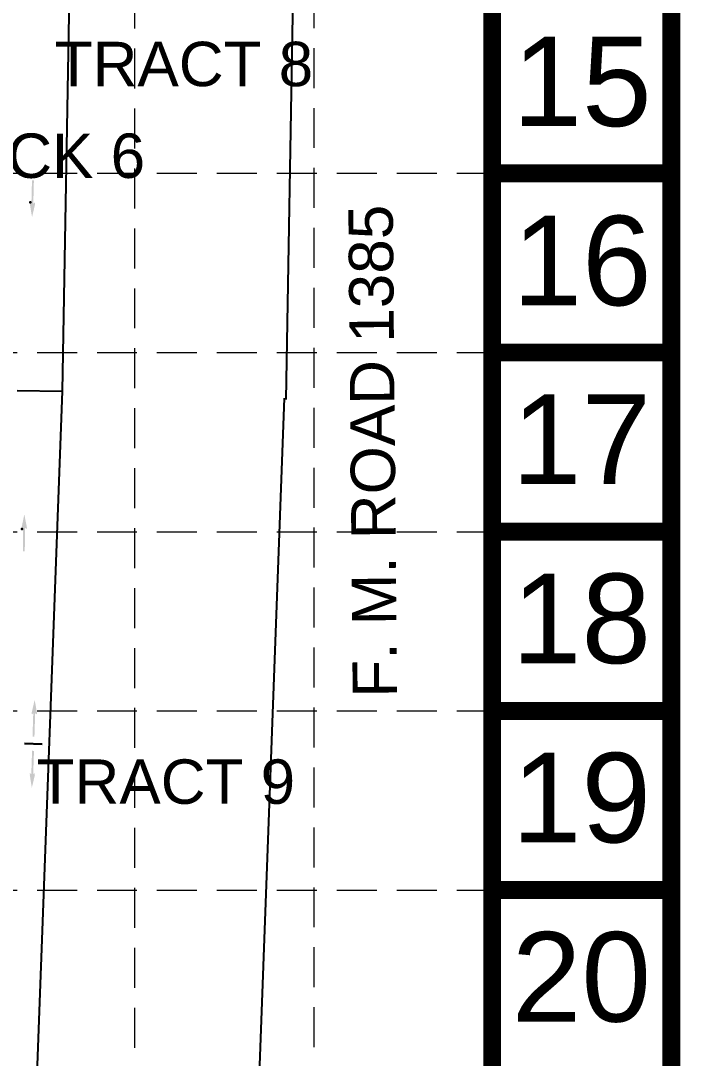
# Model space of a CAD drawing. Header units: feet. Extents: x 10084 to 13321, y 3329 to 8503.
# Drawn here: x 13023.9 to 13321, y 6808.9 to 7276.2 of the extents above; entities that cross this region are included whole.
import ezdxf
from ezdxf.enums import TextEntityAlignment as Align

# ---------------------------------------------------------------- set-up
doc = ezdxf.new("R2010")
doc.units = ezdxf.units.FT
doc.header["$LTSCALE"] = 40
doc.header["$MEASUREMENT"] = 0
for name, pattern in [('( Dashdot )', [1.001, 0.5, -0.25, 0.001, -0.25]), ('DASHED', [0.75, 0.5, -0.25]), ('HIDDEN', [0.375, 0.25, -0.125])]:
    doc.linetypes.add(name, pattern=pattern)
for name, color, linetype in [('BASE', 7, 'Continuous'), ('flow arrow', 4, 'Continuous'), ('GRID', 254, 'DASHED'), ('Level 18', 7, 'Continuous'), ('LOT', 7, 'Continuous'), ('NAME', 6, 'Continuous'), ('ROW', 3, '( Dashdot )')]:
    doc.layers.add(name, color=color, linetype=linetype)
doc.styles.get("Standard").update_dxf_attribs({"font": 'ARIAL.TTF'})

msp = doc.modelspace()

# ---------------------------------------------------------------- hatches: boundary and pattern name
at = {"layer": 'flow arrow', "linetype": 'Continuous', "lineweight": 30}
h = msp.add_hatch(color=7, dxfattribs=at)
edge = h.paths.add_edge_path()
edge.add_line((13028.99, 6963.86), (13029.51, 6964.38))
edge.add_line((13029.51, 6964.38), (13029.18, 6953.8))
edge.add_line((13029.18, 6953.8), (13030.04, 6953.78))
edge.add_line((13030.04, 6953.78), (13030.37, 6964.35))
edge.add_line((13030.37, 6964.35), (13030.96, 6963.79))
edge.add_line((13030.96, 6963.79), (13030.96, 6963.79))
edge.add_ellipse((13031.02, 6964.33), major_axis=(-0.017, -0.56), ratio=0.285714, start_angle=345.5033, end_angle=485.8315)
edge.add_line((13031.16, 6964.65), (13031.15, 6964.65))
edge.add_line((13031.15, 6964.65), (13030.15, 6970.41))
edge.add_line((13030.15, 6970.41), (13028.84, 6964.72))
edge.add_line((13028.84, 6964.72), (13028.84, 6964.72))
edge.add_ellipse((13028.96, 6964.39), major_axis=(-0.017, -0.56), ratio=0.285714, start_angle=235.2731, end_angle=377.1827)
edge.add_line((13028.99, 6963.86), (13028.99, 6963.86))
edge.add_line((13028.99, 6963.86), (13028.99, 6963.86))
edge.add_line((13028.99, 6963.86), (13028.99, 6963.86))
h = msp.add_hatch(color=7, dxfattribs=at)
edge = h.paths.add_edge_path()
edge.add_line((13028.14, 6937.38), (13028.62, 6936.83))
edge.add_line((13028.62, 6936.83), (13028.98, 6947.41))
edge.add_line((13028.98, 6947.41), (13029.84, 6947.38))
edge.add_line((13029.84, 6947.38), (13029.48, 6936.8))
edge.add_line((13029.48, 6936.8), (13030.1, 6937.33))
edge.add_line((13030.1, 6937.33), (13030.11, 6937.33))
edge.add_ellipse((13030.13, 6936.79), major_axis=(0.019, 0.56), ratio=0.285714, start_angle=-125.8315, end_angle=14.4967, ccw=False)
edge.add_line((13030.25, 6936.46), (13030.24, 6936.46))
edge.add_line((13030.24, 6936.46), (13028.87, 6930.77))
edge.add_line((13028.87, 6930.77), (13027.93, 6936.54))
edge.add_line((13027.93, 6936.54), (13027.93, 6936.54))
edge.add_ellipse((13028.07, 6936.85), major_axis=(0.019, 0.56), ratio=0.285714, start_angle=-17.1827, end_angle=124.7269, ccw=False)
edge.add_line((13028.14, 6937.39), (13028.14, 6937.38))
edge.add_line((13028.14, 6937.38), (13028.14, 6937.38))
edge.add_line((13028.14, 6937.38), (13028.14, 6937.38))
at = {"layer": 'Level 18', "linetype": 'Continuous', "lineweight": 30}
h = msp.add_hatch(color=7, dxfattribs=at)
edge = h.paths.add_edge_path()
edge.add_line((13030.15, 7194.33), (13029.53, 7193.79))
edge.add_line((13029.53, 7193.79), (13029.8, 7204.37))
edge.add_line((13029.8, 7204.37), (13028.94, 7204.39))
edge.add_line((13028.94, 7204.39), (13028.67, 7193.82))
edge.add_line((13028.67, 7193.82), (13028.19, 7194.36))
edge.add_line((13028.19, 7194.36), (13028.18, 7194.37))
edge.add_ellipse((13028.12, 7193.83), major_axis=(0.014, 0.56), ratio=0.285714, start_angle=342.8173, end_angle=484.7269)
edge.add_line((13027.98, 7193.52), (13027.98, 7193.52))
edge.add_line((13027.98, 7193.52), (13028.97, 7187.76))
edge.add_line((13028.97, 7187.76), (13030.3, 7193.45))
edge.add_line((13030.3, 7193.45), (13030.3, 7193.45))
edge.add_ellipse((13030.18, 7193.78), major_axis=(0.014, 0.56), ratio=0.285714, start_angle=234.1685, end_angle=374.4967)
edge.add_line((13030.15, 7194.33), (13030.15, 7194.33))
edge.add_line((13030.15, 7194.33), (13030.15, 7194.33))
at = {"layer": 'Level 18', "linetype": 'Continuous', "lineweight": 30, "extrusion": (0, 0, -1)}
h = msp.add_hatch(color=7, dxfattribs=at)
edge = h.paths.add_edge_path()
edge.add_line((-13026.43, 7047.29), (-13025.83, 7047.85))
edge.add_line((-13025.83, 7047.85), (-13025.69, 7037.26))
edge.add_line((-13025.69, 7037.26), (-13024.83, 7037.28))
edge.add_line((-13024.83, 7037.28), (-13024.97, 7047.86))
edge.add_line((-13024.97, 7047.86), (-13024.46, 7047.33))
edge.add_line((-13024.46, 7047.33), (-13024.46, 7047.32))
edge.add_ellipse((-13024.42, 7047.86), major_axis=(0.007, -0.56), ratio=0.285714, start_angle=342.8173, end_angle=484.7269)
edge.add_line((-13024.29, 7048.18), (-13024.29, 7048.18))
edge.add_line((-13024.29, 7048.18), (-13025.5, 7053.9))
edge.add_line((-13025.5, 7053.9), (-13026.61, 7048.16))
edge.add_line((-13026.61, 7048.16), (-13026.61, 7048.16))
edge.add_ellipse((-13026.47, 7047.83), major_axis=(0.007, -0.56), ratio=0.285714, start_angle=234.1685, end_angle=374.4967)
edge.add_line((-13026.43, 7047.29), (-13026.43, 7047.29))
edge.add_line((-13026.43, 7047.29), (-13026.43, 7047.29))

# ---------------------------------------------------------------- linework, layer by layer
at = {"layer": 'BASE', "const_width": 8.07}
for points in [[(13316.92, 3333.45), (13316.92, 8498.87), (10088.53, 8498.87), (10088.53, 3333.45)], [(13236.21, 3414.16), (13236.21, 8418.16), (10169.24, 8418.16), (10169.24, 3414.16)]]:
    msp.add_lwpolyline(points, close=True, dxfattribs=at)
for points in [[(13316.92, 7207.52), (13236.21, 7207.52)], [(13316.92, 7126.81), (13236.21, 7126.81)], [(13316.92, 7046.1), (13236.21, 7046.1)], [(13316.92, 6965.39), (13236.21, 6965.39)], [(13316.92, 6884.68), (13236.21, 6884.68)]]:
    msp.add_lwpolyline(points, dxfattribs=at)
at = {"layer": 'flow arrow', "color": 7, "linetype": 'Continuous', "lineweight": 30}
msp.add_line((13033.5, 6950.44), (13025.51, 6950.74), dxfattribs=at)
at = {"layer": 'GRID', "color": 252, "linetype": 'HIDDEN', "lineweight": 0, "ltscale": 1.8}
for p, q in [((13075.56, 3735.69), (13075.15, 8419.97)), ((13156.33, 3735.91), (13155.86, 8419.97)), ((10169.24, 7207.52), (13236.21, 7207.52)), ((10169.24, 7126.81), (13236.21, 7126.81)), ((10169.24, 7046.1), (13236.21, 7046.1)), ((10169.24, 6965.39), (13236.21, 6965.39)), ((10169.24, 6884.68), (13236.21, 6884.68))]:
    msp.add_line(p, q, dxfattribs=at)
at = {"layer": 'Level 18', "color": 7, "linetype": 'Continuous', "lineweight": 30}
msp.add_point((13028.19, 7194.36), dxfattribs=at)
at = {"layer": 'Level 18', "color": 7, "linetype": 'Continuous', "lineweight": 30, "extrusion": (0, 0, -1)}
msp.add_point((13024.46, 7047.33), dxfattribs=at)
at = {"layer": 'LOT', "color": 7}
msp.add_line((13022.29, 7109.73), (13042.57, 7109.36), dxfattribs=at)
at = {"layer": 'ROW', "color": 7, "linetype": 'Continuous'}
for p, q in [((13143.39, 7105.69), (13158.26, 7936.35)), ((13047.6, 7390.03), (13042.57, 7109.36)), ((13042.57, 7109.36), (13020.38, 6511.93)), ((13142.52, 7106.23), (13093.36, 5782.64))]:
    msp.add_line(p, q, dxfattribs=at)

# ---------------------------------------------------------------- texts
at = {"layer": 'BASE'}
for s, p in [('15', (13276.73, 7248.93)), ('16', (13276.73, 7168.22)), ('17', (13276.44, 7087.74)), ('18', (13276.44, 7007.03)), ('19', (13276.44, 6926.32)), ('20', (13276.44, 6845.61))]:
    msp.add_text(s, height=40.355, dxfattribs=at).set_placement(p, align=Align.MIDDLE_CENTER)
at = {"layer": 'NAME', "color": 7}
for s, p in [('TRACT 8', (13039.19, 7256.74)), ('BLOCK 6', (12961.9, 7215.42)), ('TRACT 9', (13031.06, 6933.53))]:
    msp.add_text(s, height=20, dxfattribs=at).set_placement(p, align=Align.MIDDLE_LEFT)
msp.add_text('F. M. ROAD 1385', height=20, rotation=90.5138, dxfattribs=at).set_placement((13183.42, 6971.32), align=Align.MIDDLE_LEFT)

doc.saveas('drawing.dxf')
